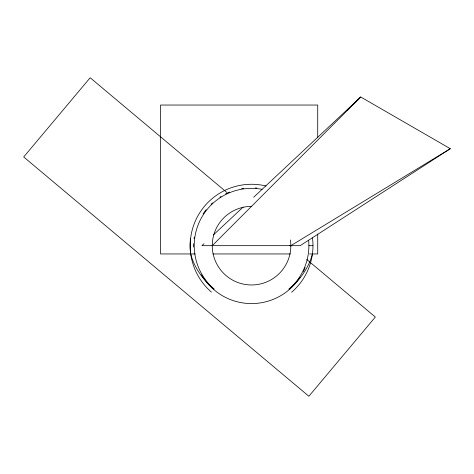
<?xml version="1.0" encoding="UTF-8"?>
<svg xmlns="http://www.w3.org/2000/svg" width="474" height="474" viewBox="0 0 474 474"><rect width="100%" height="100%" fill="white"/><g stroke="black" fill="none" stroke-linecap="round" stroke-linejoin="round"><path stroke-width="0.71" d="M312.419 253.951C308.775 267.875 299.918 280.027 288.944 289.152A57.342 57.342 0 0 0 308.639 240.271M212.251 245.674L360.75 97.004L450.3 148.706L300.149 245.674L201.912 245.674L204.004 243.719M347.288 110.424L349.356 108.356M352.982 104.742L360.75 97.004L253.637 197.261M213.407 234.914L243.186 207.043M290.84 245.674L450.3 148.706M308.894 245.674L312.976 245.674M195.229 253.951L160.55 253.951L160.55 105.044L317.728 105.044L317.728 137.478M212.939 253.951L290.426 253.951M309.611 253.951L317.728 253.951L317.728 234.043M226.803 192.397L90.167 77.748L23.7 156.965L308.87 396.252L375.337 317.035L306.737 259.474M289.733 245.2L290.864 246.154M290.426 239.968A39.295 39.295 0 0 1 255.362 284.785A39.295 39.295 0 0 1 212.299 247.588A39.295 39.295 0 0 1 251.546 206.38M305.12 267.662A57.905 57.905 0 0 1 303.313 271.626M300.012 277.361A57.905 57.905 0 0 1 201.527 274.855M193.653 246.978A57.905 57.905 0 0 1 193.67 243.725M194.091 238.463A57.905 57.905 0 0 1 194.275 237.13M203.079 213.987A57.905 57.905 0 0 1 206.178 209.692M211.072 204.264A57.905 57.905 0 0 1 212.524 202.89M219.859 197.208A57.905 57.905 0 0 1 221.103 196.42M225.594 193.907A57.905 57.905 0 0 1 229.558 192.106M241.669 188.616A57.905 57.905 0 0 1 243.666 188.308M255.45 187.9A57.905 57.905 0 0 1 256.748 188M262.081 189.316A57.342 57.342 0 0 0 214.088 289.087C203.133 279.986 194.322 267.84 190.672 253.951A61.478 61.478 0 0 1 190.495 238.831M312.49 237.96A61.401 61.401 0 0 1 291.617 292.227M211.463 292.156A61.401 61.401 0 0 1 266.015 185.992"/></g></svg>
